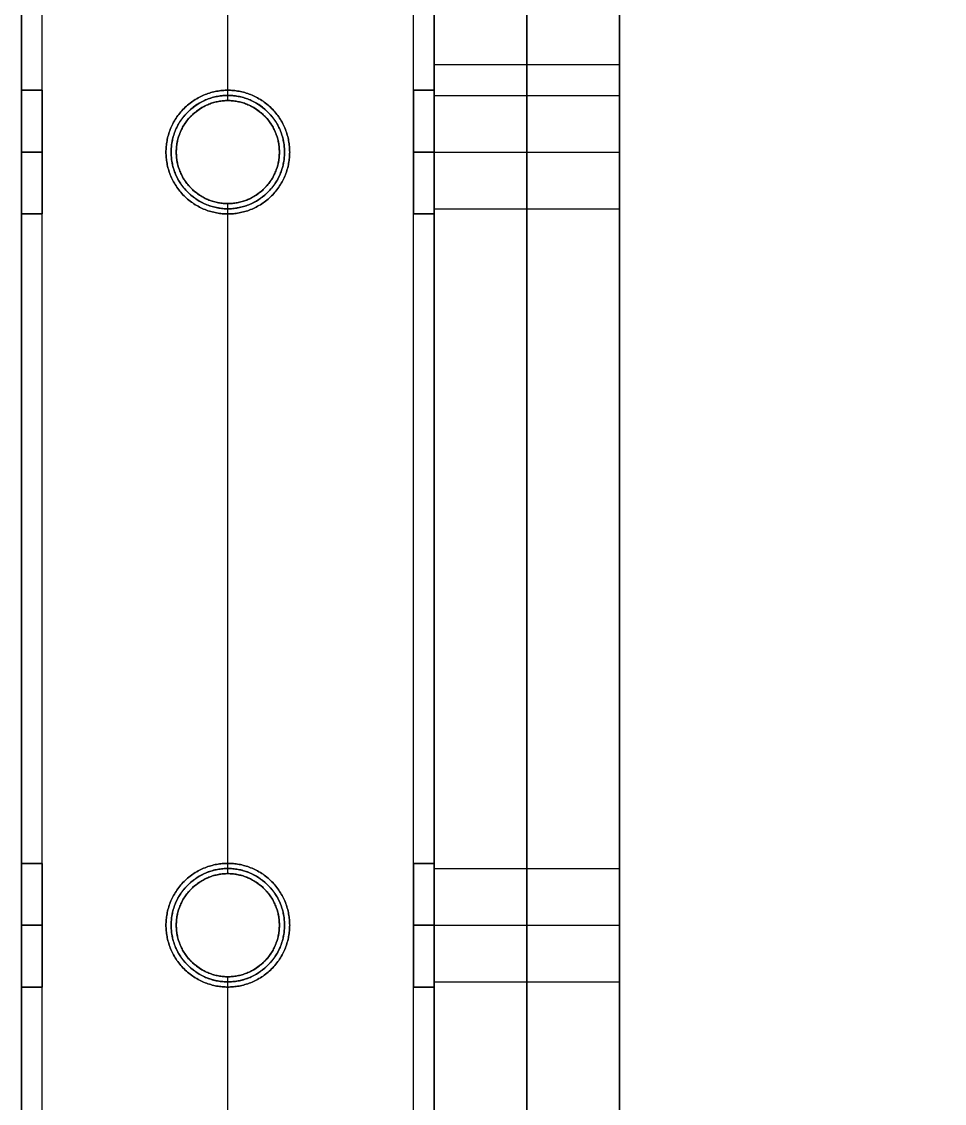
# Model space of a CAD drawing. Header units: millimetres. Extents: x -6529 to 809, y -8611 to 207.
# Drawn here: x -5956.1 to -5866.6, y -5009.7 to -4904.7 of the extents above; entities that cross this region are included whole.
import ezdxf

# ---------------------------------------------------------------- set-up
doc = ezdxf.new("R2010")
doc.units = ezdxf.units.MM
doc.header["$MEASUREMENT"] = 0
for name, color, linetype, true_color in [('gaten$11mm', 7, 'Continuous', 0xff6a35), ('platen', 7, 'Continuous', 0x007f00), ('staal', 5, 'Continuous', 0x0000ff)]:
    doc.layers.add(name, color=color, linetype=linetype, true_color=true_color)

# ---------------------------------------------------------------- blocks, each defined once
blk = doc.blocks.new('plaat base')
at = {"layer": 'platen'}
for p, q in [((58, -600), (1258, -600)), ((58, -600, 18), (1258, -600, 18)), ((95.5, -1232.5), (95.5, -1232.5, 18)), ((170.5, -1232.5), (170.5, -1232.5, 18)), ((90, -1238), (90, -1238, 18)), ((101, -1238), (101, -1238, 18)), ((165, -1238), (165, -1238, 18)), ((176, -1238), (176, -1238, 18)), ((95.5, -1243.5), (95.5, -1243.5, 18)), ((170.5, -1243.5), (170.5, -1243.5, 18))]:
    blk.add_line(p, q, dxfattribs=at)
for points in [[(1258, -300), (1258, -121), (1258, 58)], [(1258, -300, 18), (1258, -121, 18), (1258, 58, 18)], [(1258, -300, 9), (1258, -121, 9), (1258, 58, 9)], [(358, 0), (179, 0), (0, 0)], [(358, 0, 18), (179, 0, 18), (0, 0, 18)], [(358, 0, 9), (179, 0, 9), (0, 0, 9)], [(179, 0), (179, 0, 9), (179, 0, 18)], [(1258, -121), (1258, -121, 9), (1258, -121, 18)], [(58, -1258), (208, -1258), (358, -1258)], [(58, -1258, 18), (208, -1258, 18), (358, -1258, 18)], [(58, -1258, 9), (208, -1258, 9), (358, -1258, 9)]]:
    blk.add_open_spline(points, degree=2, dxfattribs=at)
for points in [[(95.5, -1243.5), (90, -1243.5), (90, -1238), (90, -1232.5), (95.5, -1232.5), (101, -1232.5), (101, -1238), (101, -1243.5), (95.5, -1243.5)], [(95.5, -1243.5, 18), (90, -1243.5, 18), (90, -1238, 18), (90, -1232.5, 18), (95.5, -1232.5, 18), (101, -1232.5, 18), (101, -1238, 18), (101, -1243.5, 18), (95.5, -1243.5, 18)], [(170.5, -1243.5), (165, -1243.5), (165, -1238), (165, -1232.5), (170.5, -1232.5), (176, -1232.5), (176, -1238), (176, -1243.5), (170.5, -1243.5)], [(170.5, -1243.5, 18), (165, -1243.5, 18), (165, -1238, 18), (165, -1232.5, 18), (170.5, -1232.5, 18), (176, -1232.5, 18), (176, -1238, 18), (176, -1243.5, 18), (170.5, -1243.5, 18)]]:
    blk.add_rational_spline(points, [1, 0.707106781187, 1, 0.707106781187, 1, 0.707106781187, 1, 0.707106781187, 1], degree=2, knots=[-31.415927, -31.415927, -31.415927, -23.561945, -23.561945, -15.707963, -15.707963, -7.853982, -7.853982, 0, 0, 0], dxfattribs=at)
blk = doc.blocks.new('top plaat')
at = {"layer": 'platen'}
for p, q in [((1296, -50), (1296, -50, 18)), ((1290.5, -55.5), (1290.5, -55.5, 18)), ((1301.5, -55.5), (1301.5, -55.5, 18)), ((1296, -61), (1296, -61, 18)), ((1296, -125), (1296, -125, 18)), ((1290.5, -130.5), (1290.5, -130.5, 18)), ((1301.5, -130.5), (1301.5, -130.5, 18)), ((1296, -136), (1296, -136, 18))]:
    blk.add_line(p, q, dxfattribs=at)
for points in [[(1316, -1236), (1316, -927), (1316, -618), (1316, -309), (1316, 0)], [(1316, -1236, 18), (1316, -927, 18), (1316, -618, 18), (1316, -309, 18), (1316, 0, 18)], [(1316, -1236, 9), (1316, -927, 9), (1316, -618, 9), (1316, -309, 9), (1316, 0, 9)]]:
    blk.add_open_spline(points, degree=2, knots=[7292.2246, 7292.2246, 7292.2246, 7911.517745, 7911.517745, 8530.810891, 8530.810891, 8530.810891], dxfattribs=at)
for points, knots in [([(1290.5, -55.5), (1290.5, -50), (1296, -50), (1301.5, -50), (1301.5, -55.5), (1301.5, -61), (1296, -61), (1290.5, -61), (1290.5, -55.5)], [-31.415927, -31.415927, -31.415927, -23.561945, -23.561945, -15.707963, -15.707963, -7.853982, -7.853982, 0, 0, 0]), ([(1290.5, -55.5, 18), (1290.5, -50, 18), (1296, -50, 18), (1301.5, -50, 18), (1301.5, -55.5, 18), (1301.5, -61, 18), (1296, -61, 18), (1290.5, -61, 18), (1290.5, -55.5, 18)], [-31.415927, -31.415927, -31.415927, -23.561945, -23.561945, -15.707963, -15.707963, -7.853982, -7.853982, 0, 0, 0]), ([(1290.5, -55.5, 9), (1290.5, -61, 9), (1296, -61, 9), (1301.5, -61, 9), (1301.5, -55.5, 9), (1301.5, -50, 9), (1296, -50, 9), (1290.5, -50, 9), (1290.5, -55.5, 9)], [0, 0, 0, 7.853982, 7.853982, 15.707963, 15.707963, 23.561945, 23.561945, 31.415927, 31.415927, 31.415927]), ([(1290.5, -130.5), (1290.5, -125), (1296, -125), (1301.5, -125), (1301.5, -130.5), (1301.5, -136), (1296, -136), (1290.5, -136), (1290.5, -130.5)], [-31.415927, -31.415927, -31.415927, -23.561945, -23.561945, -15.707963, -15.707963, -7.853982, -7.853982, 0, 0, 0]), ([(1290.5, -130.5, 18), (1290.5, -125, 18), (1296, -125, 18), (1301.5, -125, 18), (1301.5, -130.5, 18), (1301.5, -136, 18), (1296, -136, 18), (1290.5, -136, 18), (1290.5, -130.5, 18)], [-31.415927, -31.415927, -31.415927, -23.561945, -23.561945, -15.707963, -15.707963, -7.853982, -7.853982, 0, 0, 0]), ([(1290.5, -130.5, 9), (1290.5, -136, 9), (1296, -136, 9), (1301.5, -136, 9), (1301.5, -130.5, 9), (1301.5, -125, 9), (1296, -125, 9), (1290.5, -125, 9), (1290.5, -130.5, 9)], [0, 0, 0, 7.853982, 7.853982, 15.707963, 15.707963, 23.561945, 23.561945, 31.415927, 31.415927, 31.415927])]:
    blk.add_rational_spline(points, [1, 0.707106781187, 1, 0.707106781187, 1, 0.707106781187, 1, 0.707106781187, 1], degree=2, knots=knots, dxfattribs=at)

msp = doc.modelspace()

# ---------------------------------------------------------------- linework, layer by layer
at = {"layer": 'gaten$11mm'}
for centre in [(-5936.11, -4917.39), (-5936.11, -4992.39)]:
    msp.add_circle(centre, 5.5, dxfattribs=at)
at = {"layer": 'staal'}
for p, q in [((-5956.11, -4911.39, 1296), (-5954.11, -4911.39, 1296)), ((-5954.11, -4911.39, 20), (-5956.11, -4911.39, 20)), ((-5936.11, -4911.39, 1314), (-5936.11, -4911.39, 1316)), ((-5936.11, -4911.39, 1276), (-5936.11, -4911.39, 1278)), ((-5918.11, -4911.39, 1296), (-5916.11, -4911.39, 1296)), ((-5916.11, -4911.39, 20), (-5918.11, -4911.39, 20)), ((-5936.11, -4912.39, 38), (-5936.11, -4912.39, 40)), ((-5936.11, -4912.39), (-5936.11, -4912.39, 2)), ((-5956.11, -4917.39, 1290), (-5954.11, -4917.39, 1290)), ((-5956.11, -4917.39, 1302), (-5954.11, -4917.39, 1302)), ((-5954.11, -4917.39, 14), (-5956.11, -4917.39, 14)), ((-5954.11, -4917.39, 26), (-5956.11, -4917.39, 26)), ((-5942.11, -4917.39, 1314), (-5942.11, -4917.39, 1316)), ((-5942.11, -4917.39, 1276), (-5942.11, -4917.39, 1278)), ((-5941.11, -4917.39, 38), (-5941.11, -4917.39, 40)), ((-5941.11, -4917.39), (-5941.11, -4917.39, 2)), ((-5931.11, -4917.39), (-5931.11, -4917.39, 2)), ((-5931.11, -4917.39, 38), (-5931.11, -4917.39, 40)), ((-5930.11, -4917.39, 1314), (-5930.11, -4917.39, 1316)), ((-5930.11, -4917.39, 1276), (-5930.11, -4917.39, 1278)), ((-5918.11, -4917.39, 1290), (-5916.11, -4917.39, 1290)), ((-5918.11, -4917.39, 1302), (-5916.11, -4917.39, 1302)), ((-5916.11, -4917.39, 14), (-5918.11, -4917.39, 14)), ((-5916.11, -4917.39, 26), (-5918.11, -4917.39, 26)), ((-5936.11, -4922.39, 38), (-5936.11, -4922.39, 40)), ((-5936.11, -4922.39), (-5936.11, -4922.39, 2)), ((-5956.11, -4923.39, 1296), (-5954.11, -4923.39, 1296)), ((-5954.11, -4923.39, 20), (-5956.11, -4923.39, 20)), ((-5936.11, -4923.39, 1314), (-5936.11, -4923.39, 1316)), ((-5936.11, -4923.39, 1276), (-5936.11, -4923.39, 1278)), ((-5918.11, -4923.39, 1296), (-5916.11, -4923.39, 1296)), ((-5916.11, -4923.39, 20), (-5918.11, -4923.39, 20)), ((-5956.11, -4986.39, 1296), (-5954.11, -4986.39, 1296)), ((-5954.11, -4986.39, 20), (-5956.11, -4986.39, 20)), ((-5936.11, -4986.39, 1314), (-5936.11, -4986.39, 1316)), ((-5936.11, -4986.39, 1276), (-5936.11, -4986.39, 1278)), ((-5918.11, -4986.39, 1296), (-5916.11, -4986.39, 1296)), ((-5916.11, -4986.39, 20), (-5918.11, -4986.39, 20)), ((-5936.11, -4987.39, 38), (-5936.11, -4987.39, 40)), ((-5936.11, -4987.39), (-5936.11, -4987.39, 2)), ((-5956.11, -4992.39, 1290), (-5954.11, -4992.39, 1290)), ((-5956.11, -4992.39, 1302), (-5954.11, -4992.39, 1302)), ((-5954.11, -4992.39, 14), (-5956.11, -4992.39, 14)), ((-5954.11, -4992.39, 26), (-5956.11, -4992.39, 26)), ((-5942.11, -4992.39, 1314), (-5942.11, -4992.39, 1316)), ((-5942.11, -4992.39, 1276), (-5942.11, -4992.39, 1278)), ((-5941.11, -4992.39, 38), (-5941.11, -4992.39, 40)), ((-5941.11, -4992.39), (-5941.11, -4992.39, 2)), ((-5931.11, -4992.39), (-5931.11, -4992.39, 2)), ((-5931.11, -4992.39, 38), (-5931.11, -4992.39, 40)), ((-5930.11, -4992.39, 1314), (-5930.11, -4992.39, 1316)), ((-5930.11, -4992.39, 1276), (-5930.11, -4992.39, 1278)), ((-5918.11, -4992.39, 1290), (-5916.11, -4992.39, 1290)), ((-5918.11, -4992.39, 1302), (-5916.11, -4992.39, 1302)), ((-5916.11, -4992.39, 14), (-5918.11, -4992.39, 14)), ((-5916.11, -4992.39, 26), (-5918.11, -4992.39, 26)), ((-5936.11, -4997.39, 38), (-5936.11, -4997.39, 40)), ((-5936.11, -4997.39), (-5936.11, -4997.39, 2)), ((-5956.11, -4998.39, 1296), (-5954.11, -4998.39, 1296)), ((-5954.11, -4998.39, 20), (-5956.11, -4998.39, 20)), ((-5936.11, -4998.39, 1314), (-5936.11, -4998.39, 1316)), ((-5936.11, -4998.39, 1276), (-5936.11, -4998.39, 1278)), ((-5918.11, -4998.39, 1296), (-5916.11, -4998.39, 1296)), ((-5916.11, -4998.39, 20), (-5918.11, -4998.39, 20))]:
    msp.add_line(p, q, dxfattribs=at)
for points in [[(-4640.11, -5087.89), (-5956.11, -5087.89), (-5956.11, -3771.89), (-4640.11, -3771.89)], [(-4680.11, -5047.89), (-5916.11, -5047.89), (-5916.11, -3811.89), (-4680.11, -3811.89)]]:
    msp.add_lwpolyline(points, close=True, dxfattribs=at)
for centre in [(-5936.11, -4917.39), (-5936.11, -4917.39, 39), (-5936.11, -4917.39, 1), (-5936.11, -4992.39), (-5936.11, -4992.39, 39), (-5936.11, -4992.39, 1)]:
    msp.add_circle(centre, 5, dxfattribs=at)
for points in [[(-5956.11, -5087.89, 1276), (-5956.11, -4429.89, 1276), (-5956.11, -3771.89, 1276)], [(-5956.11, -5087.89, 1316), (-5956.11, -4429.89, 1316), (-5956.11, -3771.89, 1316)], [(-5956.11, -5087.89), (-5956.11, -4429.89), (-5956.11, -3771.89)], [(-5956.11, -5087.89, 40), (-5956.11, -4429.89, 40), (-5956.11, -3771.89, 40)], [(-5954.11, -5085.89, 1314), (-5954.11, -4429.89, 1314), (-5954.11, -3773.89, 1314)], [(-5954.11, -5085.89, 1278), (-5954.11, -4429.89, 1278), (-5954.11, -3773.89, 1278)], [(-5954.11, -5085.89, 38), (-5954.11, -4429.89, 38), (-5954.11, -3773.89, 38)], [(-5954.11, -5085.89, 2), (-5954.11, -4429.89, 2), (-5954.11, -3773.89, 2)], [(-5918.11, -5049.89, 1314), (-5918.11, -4429.89, 1314), (-5918.11, -3809.89, 1314)], [(-5918.11, -5049.89, 1278), (-5918.11, -4429.89, 1278), (-5918.11, -3809.89, 1278)], [(-5918.11, -5049.89, 38), (-5918.11, -4429.89, 38), (-5918.11, -3809.89, 38)], [(-5918.11, -5049.89, 2), (-5918.11, -4429.89, 2), (-5918.11, -3809.89, 2)], [(-5916.11, -5047.89, 1276), (-5916.11, -4429.89, 1276), (-5916.11, -3811.89, 1276)], [(-5916.11, -5047.89, 1316), (-5916.11, -4429.89, 1316), (-5916.11, -3811.89, 1316)], [(-5916.11, -5047.89), (-5916.11, -4429.89), (-5916.11, -3811.89)], [(-5916.11, -5047.89, 40), (-5916.11, -4429.89, 40), (-5916.11, -3811.89, 40)], [(-5956.11, -4911.39, 1296), (-5956.11, -4879.89, 1296), (-5956.11, -4848.39, 1296)], [(-5956.11, -4911.39, 20), (-5956.11, -4879.89, 20), (-5956.11, -4848.39, 20)], [(-5954.11, -4911.39, 1296), (-5954.11, -4879.89, 1296), (-5954.11, -4848.39, 1296)], [(-5954.11, -4911.39, 20), (-5954.11, -4879.89, 20), (-5954.11, -4848.39, 20)], [(-5936.11, -4912.39, 40), (-5936.11, -4879.89, 40), (-5936.11, -4847.39, 40)], [(-5936.11, -4912.39, 38), (-5936.11, -4879.89, 38), (-5936.11, -4847.39, 38)], [(-5936.11, -4912.39, 2), (-5936.11, -4879.89, 2), (-5936.11, -4847.39, 2)], [(-5936.11, -4912.39), (-5936.11, -4879.89), (-5936.11, -4847.39)], [(-5936.11, -4911.39, 1316), (-5936.11, -4879.89, 1316), (-5936.11, -4848.39, 1316)], [(-5936.11, -4911.39, 1314), (-5936.11, -4879.89, 1314), (-5936.11, -4848.39, 1314)], [(-5936.11, -4911.39, 1278), (-5936.11, -4879.89, 1278), (-5936.11, -4848.39, 1278)], [(-5936.11, -4911.39, 1276), (-5936.11, -4879.89, 1276), (-5936.11, -4848.39, 1276)], [(-5918.11, -4911.39, 1296), (-5918.11, -4879.89, 1296), (-5918.11, -4848.39, 1296)], [(-5918.11, -4911.39, 20), (-5918.11, -4879.89, 20), (-5918.11, -4848.39, 20)], [(-5916.11, -4911.39, 1296), (-5916.11, -4879.89, 1296), (-5916.11, -4848.39, 1296)], [(-5916.11, -4911.39, 20), (-5916.11, -4879.89, 20), (-5916.11, -4848.39, 20)], [(-5936.11, -4987.39, 40), (-5936.11, -4954.89, 40), (-5936.11, -4922.39, 40)], [(-5936.11, -4987.39, 38), (-5936.11, -4954.89, 38), (-5936.11, -4922.39, 38)], [(-5936.11, -4987.39, 2), (-5936.11, -4954.89, 2), (-5936.11, -4922.39, 2)], [(-5936.11, -4987.39), (-5936.11, -4954.89), (-5936.11, -4922.39)], [(-5956.11, -4986.39, 1296), (-5956.11, -4954.89, 1296), (-5956.11, -4923.39, 1296)], [(-5956.11, -4986.39, 20), (-5956.11, -4954.89, 20), (-5956.11, -4923.39, 20)], [(-5954.11, -4986.39, 1296), (-5954.11, -4954.89, 1296), (-5954.11, -4923.39, 1296)], [(-5954.11, -4986.39, 20), (-5954.11, -4954.89, 20), (-5954.11, -4923.39, 20)], [(-5936.11, -4986.39, 1316), (-5936.11, -4954.89, 1316), (-5936.11, -4923.39, 1316)], [(-5936.11, -4986.39, 1314), (-5936.11, -4954.89, 1314), (-5936.11, -4923.39, 1314)], [(-5936.11, -4986.39, 1278), (-5936.11, -4954.89, 1278), (-5936.11, -4923.39, 1278)], [(-5936.11, -4986.39, 1276), (-5936.11, -4954.89, 1276), (-5936.11, -4923.39, 1276)], [(-5918.11, -4986.39, 1296), (-5918.11, -4954.89, 1296), (-5918.11, -4923.39, 1296)], [(-5918.11, -4986.39, 20), (-5918.11, -4954.89, 20), (-5918.11, -4923.39, 20)], [(-5916.11, -4986.39, 1296), (-5916.11, -4954.89, 1296), (-5916.11, -4923.39, 1296)], [(-5916.11, -4986.39, 20), (-5916.11, -4954.89, 20), (-5916.11, -4923.39, 20)], [(-5936.11, -5067.89, 40), (-5936.11, -5032.64, 40), (-5936.11, -4997.39, 40)], [(-5936.11, -5067.89, 38), (-5936.11, -5032.64, 38), (-5936.11, -4997.39, 38)], [(-5936.11, -5067.89, 2), (-5936.11, -5032.64, 2), (-5936.11, -4997.39, 2)], [(-5936.11, -5067.89), (-5936.11, -5032.64), (-5936.11, -4997.39)], [(-5956.11, -5087.89, 1296), (-5956.11, -5043.14, 1296), (-5956.11, -4998.39, 1296)], [(-5956.11, -5087.89, 20), (-5956.11, -5043.14, 20), (-5956.11, -4998.39, 20)], [(-5954.11, -5085.89, 1296), (-5954.11, -5042.14, 1296), (-5954.11, -4998.39, 1296)], [(-5954.11, -5085.89, 20), (-5954.11, -5042.14, 20), (-5954.11, -4998.39, 20)], [(-5936.11, -5067.89, 1316), (-5936.11, -5033.14, 1316), (-5936.11, -4998.39, 1316)], [(-5936.11, -5067.89, 1314), (-5936.11, -5033.14, 1314), (-5936.11, -4998.39, 1314)], [(-5936.11, -5067.89, 1278), (-5936.11, -5033.14, 1278), (-5936.11, -4998.39, 1278)], [(-5936.11, -5067.89, 1276), (-5936.11, -5033.14, 1276), (-5936.11, -4998.39, 1276)], [(-5918.11, -5049.89, 1296), (-5918.11, -5024.14, 1296), (-5918.11, -4998.39, 1296)], [(-5918.11, -5049.89, 20), (-5918.11, -5024.14, 20), (-5918.11, -4998.39, 20)], [(-5916.11, -5047.89, 1296), (-5916.11, -5023.14, 1296), (-5916.11, -4998.39, 1296)], [(-5916.11, -5047.89, 20), (-5916.11, -5023.14, 20), (-5916.11, -4998.39, 20)]]:
    msp.add_open_spline(points, degree=2, dxfattribs=at)
for points, knots in [([(-5956.11, -4917.39, 1290), (-5956.11, -4923.39, 1290), (-5956.11, -4923.39, 1296), (-5956.11, -4923.39, 1302), (-5956.11, -4917.39, 1302), (-5956.11, -4911.39, 1302), (-5956.11, -4911.39, 1296), (-5956.11, -4911.39, 1290), (-5956.11, -4917.39, 1290)], [0, 0, 0, 7.853982, 7.853982, 15.707963, 15.707963, 23.561945, 23.561945, 31.415927, 31.415927, 31.415927]), ([(-5956.11, -4917.39, 14), (-5956.11, -4923.39, 14), (-5956.11, -4923.39, 20), (-5956.11, -4923.39, 26), (-5956.11, -4917.39, 26), (-5956.11, -4911.39, 26), (-5956.11, -4911.39, 20), (-5956.11, -4911.39, 14), (-5956.11, -4917.39, 14)], [0, 0, 0, 7.853982, 7.853982, 15.707963, 15.707963, 23.561945, 23.561945, 31.415927, 31.415927, 31.415927]), ([(-5954.11, -4917.39, 1290), (-5954.11, -4911.39, 1290), (-5954.11, -4911.39, 1296), (-5954.11, -4911.39, 1302), (-5954.11, -4917.39, 1302), (-5954.11, -4923.39, 1302), (-5954.11, -4923.39, 1296), (-5954.11, -4923.39, 1290), (-5954.11, -4917.39, 1290)], [-31.415927, -31.415927, -31.415927, -23.561945, -23.561945, -15.707963, -15.707963, -7.853982, -7.853982, 0, 0, 0]), ([(-5954.11, -4917.39, 14), (-5954.11, -4911.39, 14), (-5954.11, -4911.39, 20), (-5954.11, -4911.39, 26), (-5954.11, -4917.39, 26), (-5954.11, -4923.39, 26), (-5954.11, -4923.39, 20), (-5954.11, -4923.39, 14), (-5954.11, -4917.39, 14)], [-31.415927, -31.415927, -31.415927, -23.561945, -23.561945, -15.707963, -15.707963, -7.853982, -7.853982, 0, 0, 0]), ([(-5930.11, -4917.39, 1316), (-5930.11, -4911.39, 1316), (-5936.11, -4911.39, 1316), (-5942.11, -4911.39, 1316), (-5942.11, -4917.39, 1316), (-5942.11, -4923.39, 1316), (-5936.11, -4923.39, 1316), (-5930.11, -4923.39, 1316), (-5930.11, -4917.39, 1316)], [-31.415927, -31.415927, -31.415927, -23.561945, -23.561945, -15.707963, -15.707963, -7.853982, -7.853982, 0, 0, 0]), ([(-5930.11, -4917.39, 1314), (-5930.11, -4923.39, 1314), (-5936.11, -4923.39, 1314), (-5942.11, -4923.39, 1314), (-5942.11, -4917.39, 1314), (-5942.11, -4911.39, 1314), (-5936.11, -4911.39, 1314), (-5930.11, -4911.39, 1314), (-5930.11, -4917.39, 1314)], [0, 0, 0, 7.853982, 7.853982, 15.707963, 15.707963, 23.561945, 23.561945, 31.415927, 31.415927, 31.415927]), ([(-5930.11, -4917.39, 1278), (-5930.11, -4911.39, 1278), (-5936.11, -4911.39, 1278), (-5942.11, -4911.39, 1278), (-5942.11, -4917.39, 1278), (-5942.11, -4923.39, 1278), (-5936.11, -4923.39, 1278), (-5930.11, -4923.39, 1278), (-5930.11, -4917.39, 1278)], [-31.415927, -31.415927, -31.415927, -23.561945, -23.561945, -15.707963, -15.707963, -7.853982, -7.853982, 0, 0, 0]), ([(-5930.11, -4917.39, 1276), (-5930.11, -4923.39, 1276), (-5936.11, -4923.39, 1276), (-5942.11, -4923.39, 1276), (-5942.11, -4917.39, 1276), (-5942.11, -4911.39, 1276), (-5936.11, -4911.39, 1276), (-5930.11, -4911.39, 1276), (-5930.11, -4917.39, 1276)], [0, 0, 0, 7.853982, 7.853982, 15.707963, 15.707963, 23.561945, 23.561945, 31.415927, 31.415927, 31.415927]), ([(-5918.11, -4917.39, 1290), (-5918.11, -4923.39, 1290), (-5918.11, -4923.39, 1296), (-5918.11, -4923.39, 1302), (-5918.11, -4917.39, 1302), (-5918.11, -4911.39, 1302), (-5918.11, -4911.39, 1296), (-5918.11, -4911.39, 1290), (-5918.11, -4917.39, 1290)], [0, 0, 0, 7.853982, 7.853982, 15.707963, 15.707963, 23.561945, 23.561945, 31.415927, 31.415927, 31.415927]), ([(-5918.11, -4917.39, 14), (-5918.11, -4923.39, 14), (-5918.11, -4923.39, 20), (-5918.11, -4923.39, 26), (-5918.11, -4917.39, 26), (-5918.11, -4911.39, 26), (-5918.11, -4911.39, 20), (-5918.11, -4911.39, 14), (-5918.11, -4917.39, 14)], [0, 0, 0, 7.853982, 7.853982, 15.707963, 15.707963, 23.561945, 23.561945, 31.415927, 31.415927, 31.415927]), ([(-5916.11, -4917.39, 1290), (-5916.11, -4911.39, 1290), (-5916.11, -4911.39, 1296), (-5916.11, -4911.39, 1302), (-5916.11, -4917.39, 1302), (-5916.11, -4923.39, 1302), (-5916.11, -4923.39, 1296), (-5916.11, -4923.39, 1290), (-5916.11, -4917.39, 1290)], [-31.415927, -31.415927, -31.415927, -23.561945, -23.561945, -15.707963, -15.707963, -7.853982, -7.853982, 0, 0, 0]), ([(-5916.11, -4917.39, 14), (-5916.11, -4911.39, 14), (-5916.11, -4911.39, 20), (-5916.11, -4911.39, 26), (-5916.11, -4917.39, 26), (-5916.11, -4923.39, 26), (-5916.11, -4923.39, 20), (-5916.11, -4923.39, 14), (-5916.11, -4917.39, 14)], [-31.415927, -31.415927, -31.415927, -23.561945, -23.561945, -15.707963, -15.707963, -7.853982, -7.853982, 0, 0, 0]), ([(-5931.11, -4917.39, 40), (-5931.11, -4912.39, 40), (-5936.11, -4912.39, 40), (-5941.11, -4912.39, 40), (-5941.11, -4917.39, 40), (-5941.11, -4922.39, 40), (-5936.11, -4922.39, 40), (-5931.11, -4922.39, 40), (-5931.11, -4917.39, 40)], [-31.415927, -31.415927, -31.415927, -23.561945, -23.561945, -15.707963, -15.707963, -7.853982, -7.853982, 0, 0, 0]), ([(-5931.11, -4917.39, 38), (-5931.11, -4922.39, 38), (-5936.11, -4922.39, 38), (-5941.11, -4922.39, 38), (-5941.11, -4917.39, 38), (-5941.11, -4912.39, 38), (-5936.11, -4912.39, 38), (-5931.11, -4912.39, 38), (-5931.11, -4917.39, 38)], [0, 0, 0, 7.853982, 7.853982, 15.707963, 15.707963, 23.561945, 23.561945, 31.415927, 31.415927, 31.415927]), ([(-5931.11, -4917.39, 2), (-5931.11, -4912.39, 2), (-5936.11, -4912.39, 2), (-5941.11, -4912.39, 2), (-5941.11, -4917.39, 2), (-5941.11, -4922.39, 2), (-5936.11, -4922.39, 2), (-5931.11, -4922.39, 2), (-5931.11, -4917.39, 2)], [-31.415927, -31.415927, -31.415927, -23.561945, -23.561945, -15.707963, -15.707963, -7.853982, -7.853982, 0, 0, 0]), ([(-5956.11, -4992.39, 1290), (-5956.11, -4998.39, 1290), (-5956.11, -4998.39, 1296), (-5956.11, -4998.39, 1302), (-5956.11, -4992.39, 1302), (-5956.11, -4986.39, 1302), (-5956.11, -4986.39, 1296), (-5956.11, -4986.39, 1290), (-5956.11, -4992.39, 1290)], [0, 0, 0, 7.853982, 7.853982, 15.707963, 15.707963, 23.561945, 23.561945, 31.415927, 31.415927, 31.415927]), ([(-5956.11, -4992.39, 14), (-5956.11, -4998.39, 14), (-5956.11, -4998.39, 20), (-5956.11, -4998.39, 26), (-5956.11, -4992.39, 26), (-5956.11, -4986.39, 26), (-5956.11, -4986.39, 20), (-5956.11, -4986.39, 14), (-5956.11, -4992.39, 14)], [0, 0, 0, 7.853982, 7.853982, 15.707963, 15.707963, 23.561945, 23.561945, 31.415927, 31.415927, 31.415927]), ([(-5954.11, -4992.39, 1290), (-5954.11, -4986.39, 1290), (-5954.11, -4986.39, 1296), (-5954.11, -4986.39, 1302), (-5954.11, -4992.39, 1302), (-5954.11, -4998.39, 1302), (-5954.11, -4998.39, 1296), (-5954.11, -4998.39, 1290), (-5954.11, -4992.39, 1290)], [-31.415927, -31.415927, -31.415927, -23.561945, -23.561945, -15.707963, -15.707963, -7.853982, -7.853982, 0, 0, 0]), ([(-5954.11, -4992.39, 14), (-5954.11, -4986.39, 14), (-5954.11, -4986.39, 20), (-5954.11, -4986.39, 26), (-5954.11, -4992.39, 26), (-5954.11, -4998.39, 26), (-5954.11, -4998.39, 20), (-5954.11, -4998.39, 14), (-5954.11, -4992.39, 14)], [-31.415927, -31.415927, -31.415927, -23.561945, -23.561945, -15.707963, -15.707963, -7.853982, -7.853982, 0, 0, 0]), ([(-5930.11, -4992.39, 1316), (-5930.11, -4986.39, 1316), (-5936.11, -4986.39, 1316), (-5942.11, -4986.39, 1316), (-5942.11, -4992.39, 1316), (-5942.11, -4998.39, 1316), (-5936.11, -4998.39, 1316), (-5930.11, -4998.39, 1316), (-5930.11, -4992.39, 1316)], [-31.415927, -31.415927, -31.415927, -23.561945, -23.561945, -15.707963, -15.707963, -7.853982, -7.853982, 0, 0, 0]), ([(-5930.11, -4992.39, 1314), (-5930.11, -4998.39, 1314), (-5936.11, -4998.39, 1314), (-5942.11, -4998.39, 1314), (-5942.11, -4992.39, 1314), (-5942.11, -4986.39, 1314), (-5936.11, -4986.39, 1314), (-5930.11, -4986.39, 1314), (-5930.11, -4992.39, 1314)], [0, 0, 0, 7.853982, 7.853982, 15.707963, 15.707963, 23.561945, 23.561945, 31.415927, 31.415927, 31.415927]), ([(-5930.11, -4992.39, 1278), (-5930.11, -4986.39, 1278), (-5936.11, -4986.39, 1278), (-5942.11, -4986.39, 1278), (-5942.11, -4992.39, 1278), (-5942.11, -4998.39, 1278), (-5936.11, -4998.39, 1278), (-5930.11, -4998.39, 1278), (-5930.11, -4992.39, 1278)], [-31.415927, -31.415927, -31.415927, -23.561945, -23.561945, -15.707963, -15.707963, -7.853982, -7.853982, 0, 0, 0]), ([(-5930.11, -4992.39, 1276), (-5930.11, -4998.39, 1276), (-5936.11, -4998.39, 1276), (-5942.11, -4998.39, 1276), (-5942.11, -4992.39, 1276), (-5942.11, -4986.39, 1276), (-5936.11, -4986.39, 1276), (-5930.11, -4986.39, 1276), (-5930.11, -4992.39, 1276)], [0, 0, 0, 7.853982, 7.853982, 15.707963, 15.707963, 23.561945, 23.561945, 31.415927, 31.415927, 31.415927]), ([(-5918.11, -4992.39, 1290), (-5918.11, -4998.39, 1290), (-5918.11, -4998.39, 1296), (-5918.11, -4998.39, 1302), (-5918.11, -4992.39, 1302), (-5918.11, -4986.39, 1302), (-5918.11, -4986.39, 1296), (-5918.11, -4986.39, 1290), (-5918.11, -4992.39, 1290)], [0, 0, 0, 7.853982, 7.853982, 15.707963, 15.707963, 23.561945, 23.561945, 31.415927, 31.415927, 31.415927]), ([(-5918.11, -4992.39, 14), (-5918.11, -4998.39, 14), (-5918.11, -4998.39, 20), (-5918.11, -4998.39, 26), (-5918.11, -4992.39, 26), (-5918.11, -4986.39, 26), (-5918.11, -4986.39, 20), (-5918.11, -4986.39, 14), (-5918.11, -4992.39, 14)], [0, 0, 0, 7.853982, 7.853982, 15.707963, 15.707963, 23.561945, 23.561945, 31.415927, 31.415927, 31.415927]), ([(-5916.11, -4992.39, 1290), (-5916.11, -4986.39, 1290), (-5916.11, -4986.39, 1296), (-5916.11, -4986.39, 1302), (-5916.11, -4992.39, 1302), (-5916.11, -4998.39, 1302), (-5916.11, -4998.39, 1296), (-5916.11, -4998.39, 1290), (-5916.11, -4992.39, 1290)], [-31.415927, -31.415927, -31.415927, -23.561945, -23.561945, -15.707963, -15.707963, -7.853982, -7.853982, 0, 0, 0]), ([(-5916.11, -4992.39, 14), (-5916.11, -4986.39, 14), (-5916.11, -4986.39, 20), (-5916.11, -4986.39, 26), (-5916.11, -4992.39, 26), (-5916.11, -4998.39, 26), (-5916.11, -4998.39, 20), (-5916.11, -4998.39, 14), (-5916.11, -4992.39, 14)], [-31.415927, -31.415927, -31.415927, -23.561945, -23.561945, -15.707963, -15.707963, -7.853982, -7.853982, 0, 0, 0]), ([(-5931.11, -4992.39, 40), (-5931.11, -4987.39, 40), (-5936.11, -4987.39, 40), (-5941.11, -4987.39, 40), (-5941.11, -4992.39, 40), (-5941.11, -4997.39, 40), (-5936.11, -4997.39, 40), (-5931.11, -4997.39, 40), (-5931.11, -4992.39, 40)], [-31.415927, -31.415927, -31.415927, -23.561945, -23.561945, -15.707963, -15.707963, -7.853982, -7.853982, 0, 0, 0]), ([(-5931.11, -4992.39, 38), (-5931.11, -4997.39, 38), (-5936.11, -4997.39, 38), (-5941.11, -4997.39, 38), (-5941.11, -4992.39, 38), (-5941.11, -4987.39, 38), (-5936.11, -4987.39, 38), (-5931.11, -4987.39, 38), (-5931.11, -4992.39, 38)], [0, 0, 0, 7.853982, 7.853982, 15.707963, 15.707963, 23.561945, 23.561945, 31.415927, 31.415927, 31.415927]), ([(-5931.11, -4992.39, 2), (-5931.11, -4987.39, 2), (-5936.11, -4987.39, 2), (-5941.11, -4987.39, 2), (-5941.11, -4992.39, 2), (-5941.11, -4997.39, 2), (-5936.11, -4997.39, 2), (-5931.11, -4997.39, 2), (-5931.11, -4992.39, 2)], [-31.415927, -31.415927, -31.415927, -23.561945, -23.561945, -15.707963, -15.707963, -7.853982, -7.853982, 0, 0, 0])]:
    msp.add_rational_spline(points, [1, 0.707106781187, 1, 0.707106781187, 1, 0.707106781187, 1, 0.707106781187, 1], degree=2, knots=knots, dxfattribs=at)

# ---------------------------------------------------------------- block references
at = {"layer": 'platen', "rotation": 180}
for name, p in [('plaat base', (-4640.11, -5029.89, 40)), ('top plaat', (-4640.11, -5047.89, 1316))]:
    msp.add_blockref(name, p, dxfattribs=at)
at = {"layer": 'platen', "extrusion": (1, -4.32467e-15, 0)}
msp.add_blockref('plaat base', (-5087.89, 1258, -5916.11), dxfattribs=at)

doc.saveas('drawing.dxf')
